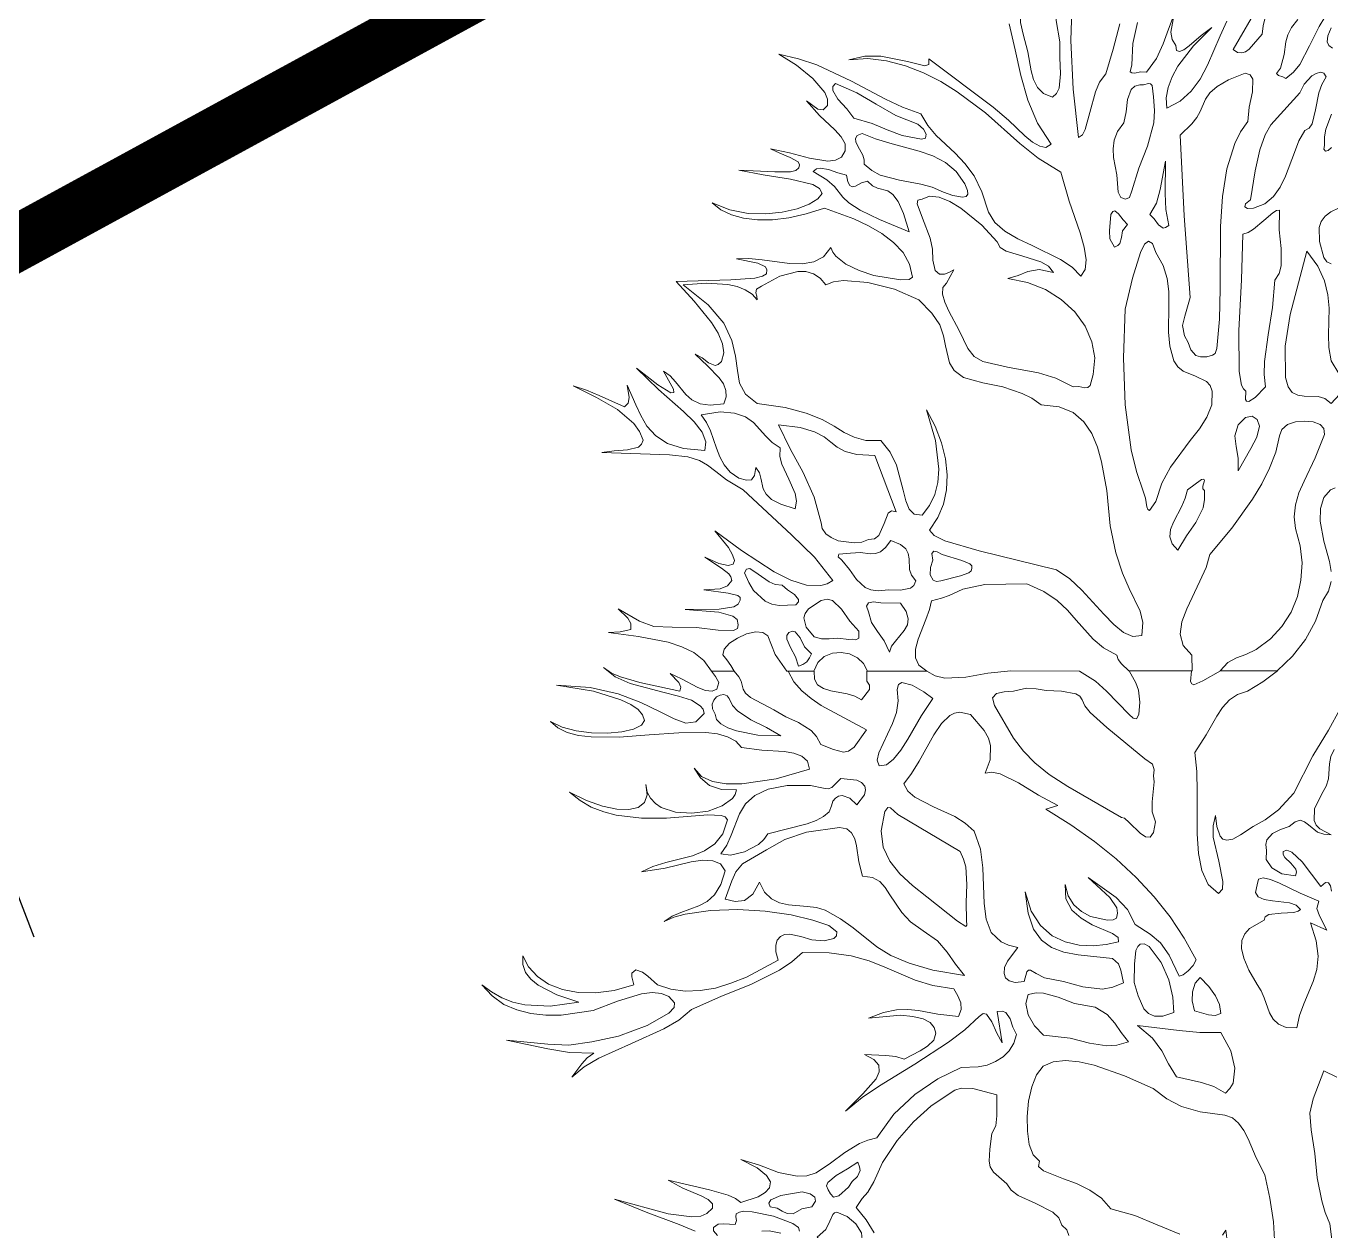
# Model space of a CAD drawing. Header units: inches. Extents: x -340059099 to 1458168, y 1119167 to 1294232938.
# Drawn here: x 471578.1 to 471813, y 2616202.7 to 2616419.5 of the extents above; entities that cross this region are included whole.
import ezdxf

# ---------------------------------------------------------------- set-up
doc = ezdxf.new("R2010")
doc.units = ezdxf.units.IN
doc.header["$MEASUREMENT"] = 0
doc.layers.add('BUILDING', color=5, linetype='Continuous', lineweight=15)
doc.layers.add('TREE', color=3, linetype='Continuous', lineweight=15)
doc.layers.add('Text', color=7, linetype='Continuous')

# ---------------------------------------------------------------- blocks, each defined once
blk = doc.blocks.new('tree2')
at = {"layer": 'TREE'}
for points in [[(5207.1934, 5948.1549), (5207.1888, 5948.1574), (5207.1854, 5948.162), (5207.1808, 5948.1796), (5207.1805, 5948.1947), (5207.1827, 5948.2014), (5207.187, 5948.2073), (5207.1931, 5948.2122), (5207.2024, 5948.2165)], [(5207.1941, 5948.2824), (5207.1904, 5948.2793), (5207.1873, 5948.2787), (5207.1857, 5948.2806), (5207.1861, 5948.2849), (5207.1861, 5948.2941), (5207.1876, 5948.3028), (5207.1941, 5948.3191)], [(5207.195, 5948.3914), (5207.191, 5948.3942), (5207.1891, 5948.3985), (5207.19, 5948.405), (5207.1937, 5948.4136)], [(5207.1867, 5948.4253), (5207.1805, 5948.4151), (5207.17, 5948.3939), (5207.1593, 5948.3736), (5207.1522, 5948.365), (5207.1439, 5948.3582), (5207.1405, 5948.36), (5207.1359, 5948.3613), (5207.1337, 5948.3637), (5207.138, 5948.3696), (5207.142, 5948.3844), (5207.1439, 5948.3982), (5207.146, 5948.4059), (5207.15, 5948.4139), (5207.1571, 5948.4229)], [(5206.8408, 5948.4182), (5206.8473, 5948.3896), (5206.8535, 5948.3616), (5206.8612, 5948.3345), (5206.8716, 5948.3092), (5206.8867, 5948.2861), (5206.8809, 5948.2827), (5206.8741, 5948.284), (5206.8661, 5948.2883), (5206.8578, 5948.2954), (5206.8399, 5948.3126), (5206.823, 5948.3268), (5206.7525, 5948.3797), (5206.7525, 5948.3736), (5206.7482, 5948.372), (5206.7291, 5948.3767), (5206.6998, 5948.3828), (5206.6826, 5948.3828), (5206.665, 5948.3788), (5206.6857, 5948.3801), (5206.7063, 5948.3776), (5206.7269, 5948.372), (5206.7466, 5948.3643), (5206.7657, 5948.3548), (5206.7836, 5948.3437), (5206.8147, 5948.3206), (5206.8523, 5948.2871), (5206.8723, 5948.2707), (5206.8972, 5948.2556), (5206.9064, 5948.2236), (5206.9185, 5948.1891), (5206.9228, 5948.1734), (5206.9249, 5948.1596), (5206.924, 5948.1488), (5206.9191, 5948.1417), (5206.9098, 5948.1513), (5206.8969, 5948.1599), (5206.8658, 5948.175), (5206.8501, 5948.1823), (5206.8359, 5948.191), (5206.8248, 5948.2005), (5206.8181, 5948.2116), (5206.8107, 5948.2341), (5206.8021, 5948.2516), (5206.7919, 5948.2652), (5206.7814, 5948.2763), (5206.7605, 5948.2957), (5206.7516, 5948.3065), (5206.7439, 5948.3194), (5206.7238, 5948.3268), (5206.7051, 5948.3357), (5206.6678, 5948.3551), (5206.6299, 5948.373), (5206.6096, 5948.3797), (5206.5883, 5948.3847), (5206.6074, 5948.3727), (5206.6256, 5948.3582), (5206.6385, 5948.3428), (5206.6416, 5948.3354), (5206.6416, 5948.3286), (5206.6367, 5948.3237), (5206.6308, 5948.3246), (5206.6185, 5948.3336), (5206.6327, 5948.3178), (5206.6496, 5948.3018), (5206.6564, 5948.2941), (5206.6607, 5948.2864), (5206.661, 5948.279), (5206.6567, 5948.272), (5206.6502, 5948.2686), (5206.6419, 5948.2677), (5206.6219, 5948.2707), (5206.6, 5948.2766), (5206.5791, 5948.2812), (5206.5893, 5948.2763), (5206.6007, 5948.2717), (5206.6093, 5948.2667), (5206.6108, 5948.2637), (5206.6102, 5948.2603), (5206.6068, 5948.2575), (5206.601, 5948.2559), (5206.5837, 5948.2559), (5206.5443, 5948.2578), (5206.5711, 5948.2526), (5206.601, 5948.2479), (5206.6253, 5948.2421), (5206.6327, 5948.2378), (5206.6358, 5948.2322), (5206.6308, 5948.2264), (5206.6213, 5948.2205), (5206.6081, 5948.2153), (5206.592, 5948.2116), (5206.5739, 5948.2098), (5206.5545, 5948.2104), (5206.5345, 5948.2141), (5206.5151, 5948.2218), (5206.5246, 5948.2144), (5206.5363, 5948.2088), (5206.5496, 5948.2051), (5206.5646, 5948.2033), (5206.5813, 5948.2033), (5206.5991, 5948.2054), (5206.6182, 5948.2098), (5206.6382, 5948.2162), (5206.6703, 5948.2042), (5206.6863, 5948.1968), (5206.701, 5948.1882), (5206.714, 5948.1783), (5206.7245, 5948.1673), (5206.7315, 5948.1546), (5206.7346, 5948.1405), (5206.7312, 5948.138), (5206.7217, 5948.1374), (5206.6924, 5948.1423), (5206.6761, 5948.1476), (5206.6616, 5948.1546), (5206.6505, 5948.1633), (5206.6472, 5948.1679), (5206.6453, 5948.1731), (5206.637, 5948.1629), (5206.6265, 5948.1574), (5206.6139, 5948.1552), (5206.5997, 5948.1556), (5206.5699, 5948.1596), (5206.5554, 5948.1608), (5206.5418, 5948.1605), (5206.5653, 5948.1559), (5206.5736, 5948.1519), (5206.5751, 5948.1485), (5206.5745, 5948.1442), (5206.5702, 5948.1414), (5206.5619, 5948.1395), (5206.5357, 5948.1377), (5206.4756, 5948.1358), (5206.4953, 5948.114), (5206.5144, 5948.0906), (5206.5215, 5948.0789), (5206.5265, 5948.0675), (5206.528, 5948.0576), (5206.5255, 5948.0481), (5206.5218, 5948.0447), (5206.5184, 5948.0438), (5206.5111, 5948.0466), (5206.504, 5948.0521), (5206.4966, 5948.0561), (5206.5101, 5948.0432), (5206.5228, 5948.0302), (5206.5274, 5948.0235), (5206.5301, 5948.0164), (5206.5305, 5948.0093), (5206.528, 5948.0016), (5206.5129, 5948.0001), (5206.5018, 5948.0016), (5206.4929, 5948.0059), (5206.4861, 5948.0118), (5206.475, 5948.0256), (5206.4692, 5948.0324), (5206.4618, 5948.0376), (5206.4726, 5948.0176), (5206.4729, 5948.0139), (5206.4698, 5948.0136), (5206.4556, 5948.0225), (5206.4322, 5948.0407), (5206.4562, 5948.0173), (5206.4836, 5947.9933), (5206.4953, 5947.9819), (5206.504, 5947.9705), (5206.5083, 5947.96), (5206.5071, 5947.9505), (5206.4836, 5947.9526), (5206.4661, 5947.9582), (5206.4532, 5947.9665), (5206.4436, 5947.977), (5206.4368, 5947.9887), (5206.4316, 5948.0004), (5206.4221, 5948.0222), (5206.4242, 5948.0084), (5206.423, 5948.0025), (5206.419, 5947.9985), (5206.3913, 5948.0108), (5206.3774, 5948.0167), (5206.3626, 5948.0213), (5206.3882, 5948.0087), (5206.4113, 5947.9954), (5206.4291, 5947.98), (5206.4353, 5947.9714), (5206.4393, 5947.9619), (5206.4378, 5947.9573), (5206.4344, 5947.9542), (5206.4224, 5947.9514), (5206.4076, 5947.9502), (5206.3943, 5947.9483), (5206.4682, 5947.9459), (5206.4883, 5947.9434), (5206.5012, 5947.9394), (5206.5101, 5947.9345), (5206.5191, 5947.9274), (5206.5308, 5947.9185), (5206.5489, 5947.9074), (5206.6019, 5947.8581), (5206.6271, 5947.8335), (5206.6475, 5947.8079), (5206.6413, 5947.8042), (5206.6342, 5947.8024), (5206.6185, 5947.803), (5206.6013, 5947.8082), (5206.5831, 5947.8175), (5206.5474, 5947.8409), (5206.5181, 5947.8624), (5206.5329, 5947.8442), (5206.5375, 5947.8362), (5206.5397, 5947.8298), (5206.5381, 5947.8258), (5206.5326, 5947.8245), (5206.5225, 5947.8267), (5206.5071, 5947.8335), (5206.5255, 5947.8215), (5206.5335, 5947.8153), (5206.5357, 5947.8119), (5206.5366, 5947.8079), (5206.532, 5947.8021), (5206.524, 5947.799), (5206.5058, 5947.7977), (5206.5326, 5947.7941), (5206.5434, 5947.7916), (5206.5459, 5947.7894), (5206.5459, 5947.7864), (5206.5437, 5947.782), (5206.5388, 5947.779), (5206.5228, 5947.7765), (5206.4855, 5947.7762), (5206.5225, 5947.7734), (5206.5378, 5947.7691), (5206.5425, 5947.7651), (5206.5437, 5947.7596), (5206.5428, 5947.7553), (5206.5385, 5947.7531), (5206.5218, 5947.7537), (5206.4981, 5947.7565), (5206.4713, 5947.7568), (5206.4513, 5947.7577), (5206.4353, 5947.7633), (5206.4119, 5947.7768), (5206.4227, 5947.7667), (5206.4258, 5947.7608), (5206.4261, 5947.7543), (5206.4144, 5947.7516), (5206.4014, 5947.7509), (5206.4344, 5947.7466), (5206.467, 5947.7405), (5206.4818, 5947.7355), (5206.495, 5947.7291), (5206.5061, 5947.7202), (5206.5144, 5947.7088), (5206.5391, 5947.7088), (5206.5357, 5947.7149), (5206.5311, 5947.7211), (5206.5268, 5947.7266), (5206.5283, 5947.7328), (5206.5341, 5947.7392), (5206.5428, 5947.7448), (5206.5529, 5947.7494), (5206.5628, 5947.7516), (5206.5708, 5947.7512), (5206.576, 5947.7472), (5206.5843, 5947.7269), (5206.597, 5947.7088), (5206.6265, 5947.7088), (5206.6308, 5947.7183), (5206.6379, 5947.7248), (5206.6469, 5947.7282), (5206.6564, 5947.7291), (5206.6656, 5947.7275), (5206.6743, 5947.7232), (5206.681, 5947.7171), (5206.6853, 5947.7088), (5206.7503, 5947.7088), (5206.7417, 5947.7152), (5206.738, 5947.7232), (5206.738, 5947.7328), (5206.7408, 5947.7436), (5206.7494, 5947.7654), (5206.7534, 5947.7762), (5206.7556, 5947.7857), (5206.7666, 5947.7885), (5206.775, 5947.7916), (5206.7897, 5947.7987), (5206.8138, 5947.8036), (5206.8599, 5947.8042), (5206.8787, 5947.7959), (5206.8932, 5947.7861), (5206.9046, 5947.7756), (5206.9141, 5947.7645), (5206.9326, 5947.7436), (5206.944, 5947.7343), (5206.9588, 5947.7263), (5206.96, 5947.7214), (5206.9637, 5947.7168), (5206.9717, 5947.7091), (5207.0413, 5947.7091), (5207.041, 5947.7263), (5207.0315, 5947.7368), (5207.0281, 5947.7491), (5207.0299, 5947.7626), (5207.0352, 5947.7771), (5207.0496, 5947.8073), (5207.0564, 5947.8224), (5207.0607, 5947.8366), (5207.0847, 5947.8655), (5207.1075, 5947.8972), (5207.1177, 5947.9138), (5207.126, 5947.9311), (5207.1328, 5947.9486), (5207.1371, 5947.9665), (5207.1396, 5947.9736), (5207.1457, 5947.9788), (5207.1543, 5947.9819), (5207.1642, 5947.9828), (5207.1737, 5947.9819), (5207.1814, 5947.9791), (5207.1857, 5947.9745), (5207.1861, 5947.968), (5207.1759, 5947.9425), (5207.1639, 5947.9169), (5207.1583, 5947.904), (5207.1546, 5947.891), (5207.1531, 5947.8778), (5207.1543, 5947.8649), (5207.1596, 5947.8461), (5207.1617, 5947.8273), (5207.1605, 5947.8085), (5207.1565, 5947.7904), (5207.1497, 5947.7734), (5207.1396, 5947.7577), (5207.1269, 5947.7442), (5207.1112, 5947.7325), (5207.1001, 5947.7269), (5207.0897, 5947.7232), (5207.0804, 5947.7183), (5207.0718, 5947.7091), (5207.1343, 5947.7091), (5207.1513, 5947.7251), (5207.1654, 5947.7433), (5207.1765, 5947.7636), (5207.1845, 5947.7861), (5207.1907, 5947.7965), (5207.1934, 5947.807)], [(5207.1934, 5947.8178), (5207.1916, 5947.8289), (5207.1854, 5947.851), (5207.1814, 5947.8732), (5207.1817, 5947.8871), (5207.1854, 5947.8991), (5207.1928, 5947.9074), (5207.1981, 5947.9095)], [(5206.9166, 5948.2935), (5206.9108, 5948.3465), (5206.9083, 5948.3998), (5206.9101, 5948.4552)], [(5206.9619, 5948.4182), (5206.9548, 5948.3902), (5206.9465, 5948.3634), (5206.9397, 5948.3542), (5206.9351, 5948.3434), (5206.9289, 5948.3209), (5206.924, 5948.3021), (5206.9209, 5948.2963), (5206.9166, 5948.2935)], [(5206.9751, 5948.3733), (5206.976, 5948.3964), (5206.9813, 5948.4195)], [(5207.0792, 5948.421), (5207.0718, 5948.405), (5207.058, 5948.3727), (5207.0499, 5948.3576), (5207.0401, 5948.3443), (5207.0281, 5948.3332), (5207.0133, 5948.3255), (5207.0127, 5948.3369), (5207.0148, 5948.3483), (5207.0192, 5948.36), (5207.0256, 5948.3717), (5207.0426, 5948.3939), (5207.0626, 5948.4142), (5207.0509, 5948.4053), (5207.0379, 5948.3939), (5207.0321, 5948.3896), (5207.0275, 5948.3877), (5207.0241, 5948.389), (5207.0232, 5948.3945), (5207.0192, 5948.401), (5207.0179, 5948.409), (5207.0216, 5948.4287), (5207.0152, 5948.4124), (5207.0093, 5948.3961), (5207.0022, 5948.3801), (5206.9911, 5948.365), (5206.985, 5948.3653), (5206.9779, 5948.364), (5206.9751, 5948.3643), (5206.9733, 5948.3656), (5206.9751, 5948.3733)], [(5206.888, 5948.3376), (5206.8781, 5948.3419), (5206.8716, 5948.3483), (5206.8673, 5948.357), (5206.8646, 5948.3665), (5206.8612, 5948.3874), (5206.8559, 5948.4068), (5206.8532, 5948.4195), (5206.8526, 5948.4309), (5206.8556, 5948.4509), (5206.8618, 5948.4697), (5206.8664, 5948.4894), (5206.8763, 5948.4795), (5206.883, 5948.4687), (5206.8873, 5948.4576), (5206.8895, 5948.4456), (5206.892, 5948.4216), (5206.8963, 5948.3982), (5206.896, 5948.3813), (5206.8969, 5948.3634), (5206.8954, 5948.3477), (5206.8926, 5948.3419), (5206.888, 5948.3376)], [(5207.086, 5948.3899), (5207.1152, 5948.4395), (5207.1192, 5948.437), (5207.1211, 5948.4336), (5207.1214, 5948.425), (5207.1189, 5948.4158), (5207.118, 5948.4068), (5207.1038, 5948.3902), (5207.0998, 5948.3874), (5207.0955, 5948.3862), (5207.0909, 5948.3868), (5207.086, 5948.3899)], [(5207.0327, 5948.0761), (5207.0308, 5948.0875), (5207.033, 5948.0977), (5207.0392, 5948.118), (5207.0324, 5948.2076), (5207.0281, 5948.296), (5207.0407, 5948.3086), (5207.0462, 5948.3154), (5207.0499, 5948.3221), (5207.0558, 5948.3354), (5207.0607, 5948.3425), (5207.0687, 5948.3493), (5207.081, 5948.3566), (5207.0992, 5948.364), (5207.1048, 5948.3622), (5207.1078, 5948.3576), (5207.1075, 5948.3437), (5207.1038, 5948.3268), (5207.1023, 5948.3111), (5207.0943, 5948.2997), (5207.0881, 5948.2871), (5207.0792, 5948.2593), (5207.0743, 5948.2288), (5207.0721, 5948.1959), (5207.0718, 5948.1278), (5207.0712, 5948.0943), (5207.0684, 5948.0623), (5207.0666, 5948.0567), (5207.0635, 5948.0549), (5207.0573, 5948.0533), (5207.0502, 5948.053), (5207.0453, 5948.0546), (5207.0398, 5948.0607), (5207.0367, 5948.0687), (5207.0327, 5948.0761)], [(5207.1085, 5948.2159), (5207.102, 5948.2156), (5207.0989, 5948.2175), (5207.0995, 5948.2208), (5207.1051, 5948.2252), (5207.1103, 5948.2569), (5207.1155, 5948.28), (5207.1214, 5948.2963), (5207.1275, 5948.3074), (5207.1417, 5948.3231), (5207.1593, 5948.3425), (5207.1639, 5948.352), (5207.1725, 5948.361), (5207.1771, 5948.3637), (5207.1817, 5948.365), (5207.1854, 5948.364), (5207.1882, 5948.36), (5207.1833, 5948.3517), (5207.1802, 5948.3425), (5207.1765, 5948.3237), (5207.1728, 5948.3086), (5207.1694, 5948.3037), (5207.1648, 5948.3012), (5207.1583, 5948.2898), (5207.1534, 5948.2769), (5207.1436, 5948.251), (5207.1377, 5948.239), (5207.1303, 5948.2288), (5207.1208, 5948.2208), (5207.1085, 5948.2159)], [(5206.7445, 5948.2917), (5206.7235, 5948.2957), (5206.7069, 5948.3018), (5206.6906, 5948.3089), (5206.6703, 5948.3148), (5206.6626, 5948.3249), (5206.653, 5948.3357), (5206.6472, 5948.3452), (5206.6472, 5948.3493), (5206.6502, 5948.3526), (5206.6736, 5948.3425), (5206.6949, 5948.3299), (5206.7165, 5948.3178), (5206.7405, 5948.3083), (5206.7469, 5948.3028), (5206.7497, 5948.2972), (5206.7491, 5948.2929), (5206.7445, 5948.2917)], [(5206.9751, 5948.235), (5206.9727, 5948.2279), (5206.968, 5948.2258), (5206.9631, 5948.2276), (5206.96, 5948.2335), (5206.9585, 5948.2526), (5206.9551, 5948.2717), (5206.9545, 5948.2812), (5206.9557, 5948.2907), (5206.9594, 5948.3), (5206.9662, 5948.3095), (5206.969, 5948.3218), (5206.9705, 5948.3351), (5206.9742, 5948.3462), (5206.9782, 5948.3499), (5206.9837, 5948.3514), (5206.988, 5948.3511), (5206.9933, 5948.3526), (5206.9954, 5948.3523), (5206.9973, 5948.3505), (5206.9988, 5948.3379), (5207.0001, 5948.3231), (5206.9991, 5948.3095), (5206.9924, 5948.284), (5206.9828, 5948.26), (5206.9751, 5948.235)], [(5206.7685, 5948.2335), (5206.7562, 5948.239), (5206.7439, 5948.2424), (5206.7204, 5948.2467), (5206.6992, 5948.2522), (5206.69, 5948.2572), (5206.6817, 5948.2643), (5206.6817, 5948.2692), (5206.6801, 5948.2741), (5206.6746, 5948.284), (5206.6724, 5948.2886), (5206.6721, 5948.2923), (5206.6739, 5948.2957), (5206.6795, 5948.2978), (5206.6943, 5948.292), (5206.71, 5948.2874), (5206.742, 5948.2787), (5206.7571, 5948.2735), (5206.7709, 5948.2661), (5206.7827, 5948.2563), (5206.7919, 5948.2427), (5206.795, 5948.2356), (5206.7953, 5948.2313), (5206.7934, 5948.2288), (5206.7894, 5948.2282), (5206.779, 5948.2301), (5206.7685, 5948.2335)], [(5206.7312, 5948.1901), (5206.6986, 5948.2036), (5206.6773, 5948.2138), (5206.665, 5948.2218), (5206.6582, 5948.2282), (5206.649, 5948.2399), (5206.6407, 5948.247), (5206.6259, 5948.2563), (5206.6293, 5948.259), (5206.6333, 5948.26), (5206.6425, 5948.2584), (5206.6527, 5948.2547), (5206.6623, 5948.2522), (5206.6638, 5948.2449), (5206.666, 5948.2409), (5206.6687, 5948.2396), (5206.6721, 5948.2402), (5206.6789, 5948.2439), (5206.6853, 5948.2455), (5206.6909, 5948.2406), (5206.6964, 5948.2381), (5206.7075, 5948.235), (5206.7131, 5948.231), (5206.7189, 5948.2233), (5206.7248, 5948.2101), (5206.7312, 5948.1901)], [(5206.9948, 5948.2091), (5207.0022, 5948.2215), (5207.0062, 5948.2365), (5207.0121, 5948.2677), (5207.0115, 5948.2322), (5207.0124, 5948.2147), (5207.0155, 5948.1971), (5207.0121, 5948.1947), (5207.0093, 5948.1941), (5207.0044, 5948.1978), (5206.9994, 5948.2042), (5206.9948, 5948.2091)], [(5206.9326, 5948.0336), (5206.9295, 5948.0216), (5206.9268, 5948.0195), (5206.9237, 5948.0192), (5206.9169, 5948.0207), (5206.9108, 5948.0204), (5206.8917, 5948.0296), (5206.8729, 5948.0355), (5206.8387, 5948.0419), (5206.8116, 5948.0481), (5206.8021, 5948.0536), (5206.7953, 5948.0623), (5206.786, 5948.082), (5206.7746, 5948.1032), (5206.77, 5948.1131), (5206.7676, 5948.1217), (5206.7679, 5948.1291), (5206.7719, 5948.134), (5206.7799, 5948.1485), (5206.7746, 5948.1457), (5206.7697, 5948.1436), (5206.7642, 5948.1436), (5206.7596, 5948.1479), (5206.7568, 5948.1589), (5206.7565, 5948.1713), (5206.754, 5948.1833), (5206.7457, 5948.2051), (5206.7399, 5948.2208), (5206.7405, 5948.2248), (5206.7451, 5948.2261), (5206.7534, 5948.2292), (5206.7639, 5948.2282), (5206.7756, 5948.2233), (5206.7876, 5948.2162), (5206.8107, 5948.1974), (5206.8273, 5948.179), (5206.8307, 5948.1731), (5206.8372, 5948.1688), (5206.8556, 5948.1633), (5206.8753, 5948.1571), (5206.8837, 5948.1525), (5206.8892, 5948.1457), (5206.8735, 5948.1488), (5206.8612, 5948.1466), (5206.8504, 5948.1423), (5206.839, 5948.1389), (5206.8606, 5948.1346), (5206.8803, 5948.1269), (5206.8978, 5948.1158), (5206.9126, 5948.1023), (5206.924, 5948.0869), (5206.9314, 5948.0696), (5206.9345, 5948.0521), (5206.9326, 5948.0336)], [(5206.956, 5948.1734), (5206.9511, 5948.1823), (5206.9505, 5948.1913), (5206.952, 5948.2091), (5206.9542, 5948.2125), (5206.9563, 5948.2131), (5206.9606, 5948.2098), (5206.9656, 5948.2033), (5206.9702, 5948.1981), (5206.965, 5948.1913), (5206.9637, 5948.1839), (5206.9619, 5948.1774), (5206.9597, 5948.175), (5206.956, 5948.1734)], [(5207.1217, 5948.0204), (5207.1103, 5948.0087), (5207.1032, 5948.0041), (5207.1008, 5948.0044), (5207.0995, 5948.0062), (5207.1001, 5948.0155), (5207.0974, 5948.0179), (5207.0952, 5948.0222), (5207.0927, 5948.037), (5207.0924, 5948.082), (5207.0952, 5948.1374), (5207.0967, 5948.1876), (5207.1026, 5948.1894), (5207.1085, 5948.1931), (5207.1198, 5948.2024), (5207.1297, 5948.211), (5207.1337, 5948.2135), (5207.1371, 5948.2138), (5207.1365, 5948.1925), (5207.1386, 5948.1719), (5207.1389, 5948.1528), (5207.1365, 5948.1445), (5207.1319, 5948.1371), (5207.1294, 5948.1072), (5207.1245, 5948.0773), (5207.1205, 5948.0481), (5207.1201, 5948.0339), (5207.1217, 5948.0204)], [(5207.0632, 5948.0155), (5207.0626, 5948.0007), (5207.0573, 5947.9871), (5207.0493, 5947.9742), (5207.0392, 5947.9613), (5207.0176, 5947.9323), (5207.0081, 5947.9148), (5207.0013, 5947.8947), (5206.9945, 5947.8849), (5206.9927, 5947.8858), (5206.9914, 5947.8889), (5206.9899, 5947.8984), (5206.9877, 5947.9049), (5206.9803, 5947.9274), (5206.9745, 5947.9511), (5206.9677, 5948.0004), (5206.9659, 5948.0521), (5206.9677, 5948.1054), (5206.9757, 5948.1395), (5206.9847, 5948.1676), (5206.989, 5948.1765), (5206.9933, 5948.1799), (5206.9976, 5948.1774), (5207.0013, 5948.1673), (5207.0096, 5948.1531), (5207.0139, 5948.1389), (5207.0155, 5948.1248), (5207.0155, 5948.1103), (5207.0152, 5948.0801), (5207.0167, 5948.0647), (5207.0213, 5948.0487), (5207.0256, 5948.0423), (5207.0315, 5948.0376), (5207.0447, 5948.0321), (5207.057, 5948.0262), (5207.061, 5948.0219), (5207.0632, 5948.0155)], [(5207.1937, 5948.0019), (5207.1867, 5948.0075), (5207.1793, 5948.0096), (5207.1639, 5948.0102), (5207.1571, 5948.0111), (5207.1509, 5948.0139), (5207.1463, 5948.0201), (5207.1436, 5948.0305), (5207.1432, 5948.065), (5207.1488, 5948.0995), (5207.167, 5948.1691), (5207.179, 5948.1525), (5207.1864, 5948.1365), (5207.19, 5948.1211), (5207.1913, 5948.1063), (5207.1907, 5948.0773), (5207.191, 5948.0632), (5207.1937, 5948.0487), (5207.2021, 5948.0349), (5207.2055, 5948.0225), (5207.2027, 5948.0118), (5207.1937, 5948.0019)], [(5206.7451, 5947.8797), (5206.7365, 5947.8806), (5206.7309, 5947.8861), (5206.7272, 5947.8954), (5206.7245, 5947.9071), (5206.7171, 5947.9345), (5206.7103, 5947.9486), (5206.6998, 5947.9613), (5206.6835, 5947.9616), (5206.6706, 5947.965), (5206.6598, 5947.9702), (5206.6487, 5947.977), (5206.6355, 5947.9844), (5206.6182, 5947.9914), (5206.5951, 5947.9976), (5206.5643, 5948.0019), (5206.5517, 5948.0124), (5206.5452, 5948.0244), (5206.5428, 5948.0382), (5206.5406, 5948.0539), (5206.5366, 5948.0709), (5206.5277, 5948.09), (5206.5107, 5948.1103), (5206.4833, 5948.1322), (5206.5089, 5948.134), (5206.5323, 5948.1325), (5206.5425, 5948.1303), (5206.5514, 5948.1266), (5206.5588, 5948.1217), (5206.5643, 5948.1155), (5206.564, 5948.1195), (5206.5631, 5948.1232), (5206.5637, 5948.1272), (5206.5693, 5948.1306), (5206.5893, 5948.1414), (5206.609, 5948.1466), (5206.6179, 5948.1466), (5206.6262, 5948.1442), (5206.6336, 5948.1395), (5206.6398, 5948.1322), (5206.6481, 5948.1355), (5206.6589, 5948.1368), (5206.6857, 5948.1346), (5206.7149, 5948.1272), (5206.7417, 5948.1155), (5206.7559, 5948.1011), (5206.7645, 5948.0881), (5206.7688, 5948.0761), (5206.7709, 5948.0653), (5206.7753, 5948.0466), (5206.7805, 5948.0382), (5206.7904, 5948.0305), (5206.8119, 5948.0247), (5206.8338, 5948.0201), (5206.855, 5948.013), (5206.8655, 5948.0078), (5206.8757, 5948.0004), (5206.8954, 5947.9985), (5206.9108, 5947.9921), (5206.9225, 5947.9819), (5206.9311, 5947.969), (5206.9375, 5947.9542), (5206.9419, 5947.9382), (5206.9477, 5947.9065), (5206.9514, 5947.868), (5206.9576, 5947.8384), (5206.965, 5947.8162), (5206.9723, 5947.7993), (5206.9844, 5947.7743), (5206.9871, 5947.762), (5206.9862, 5947.7476), (5206.976, 5947.7466), (5206.9659, 5947.7512), (5206.9554, 5947.7599), (5206.9443, 5947.7713), (5206.9203, 5947.7974), (5206.9071, 5947.8098), (5206.8926, 5947.8196), (5206.8079, 5947.8406), (5206.77, 5947.8516), (5206.7583, 5947.8575), (5206.7534, 5947.8633), (5206.7623, 5947.8769), (5206.7685, 5947.8917), (5206.7719, 5947.9074), (5206.7728, 5947.924), (5206.7709, 5947.9412), (5206.7663, 5947.9588), (5206.7596, 5947.977), (5206.75, 5947.9951), (5206.7599, 5947.9616), (5206.7636, 5947.9299), (5206.7626, 5947.9154), (5206.7593, 5947.9021), (5206.7534, 5947.8901), (5206.7451, 5947.8797)], [(5206.6062, 5947.8864), (5206.5905, 5947.8917), (5206.58, 5947.8969), (5206.5742, 5947.9028), (5206.5711, 5947.9083), (5206.5686, 5947.9203), (5206.5668, 5947.9259), (5206.5628, 5947.9317), (5206.5616, 5947.9231), (5206.5582, 5947.9185), (5206.5526, 5947.9178), (5206.5443, 5947.92), (5206.5348, 5947.9268), (5206.5283, 5947.9348), (5206.5234, 5947.9434), (5206.5197, 5947.953), (5206.5132, 5947.972), (5206.5089, 5947.9813), (5206.5031, 5947.9896), (5206.524, 5947.9927), (5206.5397, 5947.9914), (5206.5517, 5947.9874), (5206.5603, 5947.9813), (5206.5739, 5947.9662), (5206.581, 5947.9591), (5206.5896, 5947.9533), (5206.5893, 5947.944), (5206.5914, 5947.9354), (5206.5991, 5947.9191), (5206.6062, 5947.9034), (5206.6074, 5947.8951), (5206.6062, 5947.8864)], [(5207.0915, 5947.9283), (5207.0918, 5947.9422), (5207.0894, 5947.9548), (5207.0881, 5947.9665), (5207.0915, 5947.9785), (5207.0995, 5947.9865), (5207.1069, 5947.9881), (5207.1125, 5947.9844), (5207.1152, 5947.977), (5207.1122, 5947.965), (5207.1057, 5947.9526), (5207.0915, 5947.9283)], [(5206.5877, 5947.9785), (5206.6114, 5947.9757), (5206.6271, 5947.9711), (5206.6379, 5947.9656), (5206.6453, 5947.9597), (5206.6521, 5947.9542), (5206.661, 5947.9493), (5206.6736, 5947.9462), (5206.6934, 5947.9449), (5206.7168, 5947.8831), (5206.7115, 5947.8843), (5206.7081, 5947.8818), (5206.7035, 5947.8704), (5206.6977, 5947.8575), (5206.693, 5947.8535), (5206.6866, 5947.8529), (5206.6792, 5947.8501), (5206.6709, 5947.8492), (5206.6533, 5947.8516), (5206.6456, 5947.855), (5206.6395, 5947.8593), (5206.6355, 5947.8649), (5206.6345, 5947.8713), (5206.6268, 5947.8994), (5206.6148, 5947.9262), (5206.6007, 5947.9523), (5206.5877, 5947.9785)], [(5207.0256, 5947.8412), (5207.0192, 5947.8482), (5207.0167, 5947.856), (5207.0176, 5947.864), (5207.0207, 5947.872), (5207.0299, 5947.8895), (5207.0336, 5947.8984), (5207.0361, 5947.9074), (5207.0515, 5947.9188), (5207.0539, 5947.9191), (5207.0546, 5947.9175), (5207.053, 5947.9114), (5207.053, 5947.9083), (5207.0546, 5947.9068), (5207.0549, 5947.8969), (5207.0533, 5947.8877), (5207.0453, 5947.8717), (5207.0349, 5947.8569), (5207.0256, 5947.8412)], [(5206.6666, 5947.8381), (5206.6776, 5947.8387), (5206.6884, 5947.8372), (5206.694, 5947.8375), (5206.6995, 5947.8396), (5206.7051, 5947.8442), (5206.7109, 5947.8519), (5206.7214, 5947.8476), (5206.7272, 5947.8427), (5206.73, 5947.8375), (5206.7309, 5947.8316), (5206.7315, 5947.8199), (5206.7334, 5947.8138), (5206.7383, 5947.8076), (5206.7362, 5947.8027), (5206.7325, 5947.7996), (5206.7214, 5947.7974), (5206.7088, 5947.7977), (5206.697, 5947.7968), (5206.689, 5947.7977), (5206.6829, 5947.8002), (5206.6733, 5947.8091), (5206.6656, 5947.8202), (5206.6573, 5947.8304), (5206.6533, 5947.8341), (5206.6539, 5947.8369), (5206.6666, 5947.8381)], [(5206.7673, 5947.8366), (5206.7888, 5947.8301), (5206.7977, 5947.8264), (5206.7996, 5947.8242), (5206.7996, 5947.8211), (5206.799, 5947.8187), (5206.7965, 5947.8165), (5206.7873, 5947.8132), (5206.7657, 5947.8076), (5206.7608, 5947.807), (5206.7574, 5947.8082), (5206.754, 5947.8141), (5206.7543, 5947.8224), (5206.7568, 5947.8304), (5206.7559, 5947.8375), (5206.758, 5947.8402), (5206.7617, 5947.8396), (5206.7673, 5947.8366)], [(5206.6068, 5947.7814), (5206.5887, 5947.7805), (5206.5806, 5947.782), (5206.5733, 5947.7854), (5206.5603, 5947.7971), (5206.5551, 5947.8058), (5206.5505, 5947.8165), (5206.5529, 5947.8205), (5206.5563, 5947.8211), (5206.5656, 5947.815), (5206.5776, 5947.8064), (5206.5843, 5947.8036), (5206.5917, 5947.803), (5206.5976, 5947.7977), (5206.6053, 5947.7925), (5206.6099, 5947.7873), (5206.6096, 5947.7845), (5206.6068, 5947.7814)], [(5206.665, 5947.7433), (5206.653, 5947.7448), (5206.6432, 5947.7442), (5206.6348, 5947.7442), (5206.6268, 5947.7463), (5206.6182, 5947.7568), (5206.6154, 5947.767), (5206.617, 5947.7719), (5206.6207, 5947.7768), (5206.6345, 5947.7861), (5206.641, 5947.7876), (5206.6469, 5947.7861), (5206.657, 5947.7765), (5206.666, 5947.7636), (5206.6758, 5947.7525), (5206.6758, 5947.7448), (5206.6727, 5947.7429), (5206.6684, 5947.7439), (5206.665, 5947.7433)], [(5206.6863, 5947.7737), (5206.6841, 5947.7799), (5206.6866, 5947.7836), (5206.6921, 5947.7848), (5206.6998, 5947.7836), (5206.7214, 5947.783), (5206.7278, 5947.774), (5206.73, 5947.766), (5206.7291, 5947.7593), (5206.7257, 5947.7531), (5206.7161, 5947.7417), (5206.7118, 5947.7359), (5206.7094, 5947.7294), (5206.7035, 5947.742), (5206.6964, 5947.7522), (5206.6897, 5947.762), (5206.6863, 5947.7737)], [(5206.5991, 5947.7509), (5206.6031, 5947.7525), (5206.6062, 5947.7516), (5206.6114, 5947.7451), (5206.6164, 5947.7355), (5206.6238, 5947.7278), (5206.6219, 5947.7232), (5206.6188, 5947.7189), (5206.6145, 5947.7158), (5206.6099, 5947.7143), (5206.6065, 5947.7245), (5206.601, 5947.7346), (5206.597, 5947.7436), (5206.597, 5947.7476), (5206.5991, 5947.7509)], [(5206.4963, 5947.095), (5206.479, 5947.1024), (5206.4427, 5947.1157), (5206.4082, 5947.1301), (5206.467, 5947.1141), (5206.4929, 5947.1108), (5206.5027, 5947.1114), (5206.5092, 5947.1144), (5206.5154, 5947.12), (5206.5154, 5947.1249), (5206.5107, 5947.1295), (5206.5031, 5947.1338), (5206.483, 5947.1421), (5206.467, 5947.1508), (5206.5123, 5947.1403), (5206.5326, 5947.1345), (5206.5406, 5947.1308), (5206.5465, 5947.1264), (5206.5656, 5947.1326), (5206.5733, 5947.1372), (5206.5779, 5947.1425), (5206.5791, 5947.1489), (5206.5748, 5947.156), (5206.5643, 5947.1643), (5206.5465, 5947.1733), (5206.5671, 5947.1671), (5206.5877, 5947.1594), (5206.6084, 5947.1551), (5206.6188, 5947.1557), (5206.629, 5947.1588), (5206.6447, 5947.1696), (5206.6604, 5947.1813), (5206.6767, 5947.1911), (5206.6857, 5947.1948), (5206.6955, 5947.1973), (5206.7143, 5947.2231), (5206.7374, 5947.2447), (5206.7626, 5947.2619), (5206.7882, 5947.2743), (5206.8067, 5947.2749), (5206.8165, 5947.277), (5206.8258, 5947.2807), (5206.8341, 5947.286), (5206.8408, 5947.2927), (5206.8458, 5947.3011), (5206.8486, 5947.3106), (5206.8445, 5947.3186), (5206.8418, 5947.3278), (5206.8368, 5947.3346), (5206.8329, 5947.3362), (5206.8276, 5947.3355), (5206.8329, 5947.3014), (5206.827, 5947.3118), (5206.8218, 5947.3245), (5206.8159, 5947.3328), (5206.8122, 5947.3334), (5206.8079, 5947.3303), (5206.7919, 5947.3155), (5206.7743, 5947.302), (5206.7371, 5947.278), (5206.6986, 5947.2542), (5206.6795, 5947.2413), (5206.6613, 5947.2265), (5206.6804, 5947.2453), (5206.6949, 5947.2619), (5206.698, 5947.2696), (5206.6977, 5947.2767), (5206.6924, 5947.2829), (5206.682, 5947.2887), (5206.7054, 5947.2875), (5206.7165, 5947.2863), (5206.7257, 5947.2835), (5206.7429, 5947.2927), (5206.7512, 5947.2977), (5206.758, 5947.3044), (5206.7602, 5947.3118), (5206.7586, 5947.3183), (5206.754, 5947.3235), (5206.7463, 5947.3275), (5206.7352, 5947.3303), (5206.7217, 5947.3315), (5206.6863, 5947.3285), (5206.7029, 5947.3346), (5206.7171, 5947.3374), (5206.7297, 5947.338), (5206.7411, 5947.3368), (5206.7623, 5947.3328), (5206.7851, 5947.3303), (5206.7882, 5947.3377), (5206.7876, 5947.3451), (5206.7845, 5947.3528), (5206.7799, 5947.3605), (5206.7568, 5947.3642), (5206.7377, 5947.37), (5206.7044, 5947.3842), (5206.6872, 5947.3913), (5206.6675, 5947.3965), (5206.6435, 5947.3999), (5206.6142, 5947.4002), (5206.6025, 5947.39), (5206.589, 5947.3811), (5206.5582, 5947.3657), (5206.5246, 5947.3522), (5206.4926, 5947.3377), (5206.4784, 5947.3263), (5206.4621, 5947.3168), (5206.4267, 5947.3007), (5206.391, 5947.2847), (5206.3749, 5947.2752), (5206.3614, 5947.2638), (5206.3722, 5947.2783), (5206.378, 5947.285), (5206.3854, 5947.29), (5206.3586, 5947.2906), (5206.3349, 5947.2946), (5206.2897, 5947.3044), (5206.3349, 5947.2998), (5206.358, 5947.2989), (5206.3833, 5947.3023), (5206.4125, 5947.3087), (5206.4439, 5947.3205), (5206.4676, 5947.334), (5206.4735, 5947.3402), (5206.4738, 5947.3451), (5206.4676, 5947.3522), (5206.4596, 5947.3555), (5206.4492, 5947.3565), (5206.4375, 5947.3549), (5206.4113, 5947.3469), (5206.3845, 5947.3368), (5206.3494, 5947.3315), (5206.3328, 5947.3315), (5206.3164, 5947.3334), (5206.301, 5947.3374), (5206.2869, 5947.3435), (5206.2739, 5947.3528), (5206.2626, 5947.3648), (5206.2733, 5947.3571), (5206.2847, 5947.3506), (5206.2967, 5947.346), (5206.3097, 5947.3429), (5206.3377, 5947.3414), (5206.3688, 5947.346), (5206.3448, 5947.354), (5206.3244, 5947.3645), (5206.3164, 5947.371), (5206.3106, 5947.3783), (5206.3075, 5947.387), (5206.3075, 5947.3968), (5206.3137, 5947.3845), (5206.3235, 5947.374), (5206.3358, 5947.3657), (5206.3509, 5947.3599), (5206.3682, 5947.3565), (5206.3873, 5947.3562), (5206.4076, 5947.3586), (5206.4291, 5947.3648), (5206.427, 5947.3737), (5206.427, 5947.3777), (5206.4313, 5947.3814), (5206.4387, 5947.3786), (5206.4445, 5947.3743), (5206.455, 5947.3648), (5206.4698, 5947.3602), (5206.4855, 5947.358), (5206.5018, 5947.3586), (5206.5188, 5947.3614), (5206.5357, 5947.3666), (5206.5529, 5947.3734), (5206.5874, 5947.3919), (5206.585, 5947.4011), (5206.585, 5947.4082), (5206.5865, 5947.4138), (5206.5899, 5947.4178), (5206.5945, 5947.4199), (5206.6, 5947.4205), (5206.6124, 5947.4178), (5206.6244, 5947.4141), (5206.6379, 5947.4131), (5206.6484, 5947.4156), (5206.6512, 5947.4187), (5206.6518, 5947.423), (5206.6429, 5947.4298), (5206.6253, 5947.4359), (5206.6016, 5947.4415), (5206.5733, 5947.4455), (5206.5434, 5947.4473), (5206.5132, 5947.4464), (5206.4855, 5947.4424), (5206.4732, 5947.439), (5206.4624, 5947.4344), (5206.4713, 5947.4402), (5206.4809, 5947.4442), (5206.5003, 5947.4513), (5206.5095, 5947.4563), (5206.5178, 5947.4636), (5206.5246, 5947.4747), (5206.5295, 5947.4898), (5206.5243, 5947.4975), (5206.516, 5947.5009), (5206.5049, 5947.5015), (5206.492, 5947.4997), (5206.4636, 5947.4929), (5206.4375, 5947.4889), (5206.4501, 5947.4947), (5206.4642, 5947.4991), (5206.4935, 5947.5064), (5206.5067, 5947.5117), (5206.5181, 5947.5194), (5206.5268, 5947.5305), (5206.532, 5947.5459), (5206.5295, 5947.5489), (5206.5249, 5947.5505), (5206.5104, 5947.5511), (5206.4652, 5947.5477), (5206.4378, 5947.5474), (5206.4097, 5947.5508), (5206.3962, 5947.5545), (5206.3826, 5947.5597), (5206.3703, 5947.5668), (5206.3586, 5947.576), (5206.3774, 5947.5668), (5206.395, 5947.5606), (5206.4107, 5947.5573), (5206.4239, 5947.5569), (5206.4341, 5947.5594), (5206.4408, 5947.5649), (5206.4439, 5947.5733), (5206.4424, 5947.5843), (5206.4439, 5947.576), (5206.4476, 5947.5693), (5206.4529, 5947.5637), (5206.4593, 5947.5594), (5206.475, 5947.5542), (5206.4929, 5947.5529), (5206.5107, 5947.5554), (5206.5261, 5947.5609), (5206.5372, 5947.569), (5206.5403, 5947.5736), (5206.5418, 5947.5785), (5206.5255, 5947.5788), (5206.5123, 5947.5834), (5206.5024, 5947.5917), (5206.4953, 5947.6022), (5206.5034, 5947.5933), (5206.5154, 5947.5877), (5206.5305, 5947.585), (5206.5477, 5947.585), (5206.5853, 5947.5905), (5206.6216, 5947.6013), (5206.6195, 5947.6099), (5206.6133, 5947.6154), (5206.6047, 5947.6188), (5206.5939, 5947.6207), (5206.5696, 5947.6219), (5206.5474, 5947.625), (5206.5409, 5947.6318), (5206.532, 5947.6367), (5206.5209, 5947.6398), (5206.5083, 5947.6413), (5206.4787, 5947.641), (5206.4461, 5947.6389), (5206.4131, 5947.6364), (5206.3823, 5947.6367), (5206.3685, 5947.6382), (5206.3562, 5947.6416), (5206.346, 5947.6466), (5206.338, 5947.6536), (5206.3506, 5947.6472), (5206.366, 5947.6432), (5206.383, 5947.641), (5206.4002, 5947.6407), (5206.4159, 5947.6422), (5206.4288, 5947.645), (5206.4375, 5947.6493), (5206.4408, 5947.6546), (5206.4387, 5947.6607), (5206.4338, 5947.6666), (5206.4258, 5947.6721), (5206.415, 5947.6773), (5206.3851, 5947.6866), (5206.3445, 5947.6934), (5206.3814, 5947.6909), (5206.4119, 5947.6838), (5206.4368, 5947.6743), (5206.4572, 5947.6644), (5206.4735, 5947.6564), (5206.4864, 5947.6518), (5206.4972, 5947.6533), (5206.5064, 5947.6623), (5206.5052, 5947.6669), (5206.5021, 5947.6706), (5206.4923, 5947.6767), (5206.4781, 5947.6813), (5206.4612, 5947.6857), (5206.4251, 5947.6952), (5206.4088, 5947.7026), (5206.3959, 5947.7125), (5206.4048, 5947.7066), (5206.4147, 5947.7023), (5206.4359, 5947.6961), (5206.4797, 5947.6869), (5206.4806, 5947.6912), (5206.4784, 5947.6964), (5206.4689, 5947.706), (5206.4815, 5947.7001), (5206.4994, 5947.6906), (5206.5077, 5947.6875), (5206.5151, 5947.6866), (5206.5203, 5947.689), (5206.5225, 5947.6964), (5206.5188, 5947.7029), (5206.5144, 5947.7088), (5206.5391, 5947.7088), (5206.5443, 5947.7026), (5206.5468, 5947.6977), (5206.5492, 5947.689), (5206.5517, 5947.6847), (5206.5572, 5947.6798), (5206.5828, 5947.6663), (5206.5957, 5947.6586), (5206.6099, 5947.6524), (5206.6235, 5947.6435), (5206.6293, 5947.637), (5206.6342, 5947.6284), (5206.6481, 5947.6228), (5206.6592, 5947.6198), (5206.6647, 5947.621), (5206.6706, 5947.6253), (5206.6844, 5947.6444), (5206.6345, 5947.6712), (5206.6235, 5947.6786), (5206.6133, 5947.6872), (5206.6047, 5947.6971), (5206.5985, 5947.7088), (5206.6268, 5947.7088), (5206.6271, 5947.6998), (5206.6305, 5947.6937), (5206.637, 5947.6897), (5206.645, 5947.6872), (5206.6632, 5947.6838), (5206.6715, 5947.6813), (5206.6786, 5947.6773), (5206.6875, 5947.6887), (5206.6875, 5947.6934), (5206.6847, 5947.6977), (5206.6847, 5947.7088), (5206.7503, 5947.7088), (5206.7596, 5947.7035), (5206.77, 5947.7011), (5206.7931, 5947.702), (5206.8174, 5947.7063), (5206.8424, 5947.7091), (5206.9178, 5947.7088), (5206.9351, 5947.6977), (5206.9474, 5947.6866), (5206.972, 5947.6613), (5206.9767, 5947.6573), (5206.9803, 5947.6564), (5206.9828, 5947.6613), (5206.984, 5947.6746), (5206.9825, 5947.6878), (5206.9794, 5947.6958), (5206.9723, 5947.7091), (5207.0404, 5947.7091), (5207.0395, 5947.6974), (5207.0407, 5947.6946), (5207.0429, 5947.6937), (5207.053, 5947.698), (5207.0724, 5947.7091), (5207.1346, 5947.7091), (5207.1186, 5947.6971), (5207.102, 5947.6866), (5207.0909, 5947.6832), (5207.082, 5947.6773), (5207.0746, 5947.669), (5207.0681, 5947.6595), (5207.0567, 5947.6389), (5207.0441, 5947.6195), (5207.0462, 5947.5988), (5207.0466, 5947.5763), (5207.0466, 5947.5302), (5207.0481, 5947.5089), (5207.0518, 5947.4901), (5207.0589, 5947.475), (5207.07, 5947.4649), (5207.0743, 5947.4698), (5207.0749, 5947.4781), (5207.0703, 5947.5006), (5207.0644, 5947.5268), (5207.0641, 5947.5391), (5207.0669, 5947.5505), (5207.0684, 5947.5385), (5207.0718, 5947.528), (5207.0749, 5947.5246), (5207.0792, 5947.5234), (5207.0857, 5947.5246), (5207.0943, 5947.5292), (5207.1081, 5947.5385), (5207.1214, 5947.5459), (5207.1359, 5947.5566), (5207.1525, 5947.5751), (5207.1734, 5947.6158), (5207.1907, 5947.6441), (5207.2036, 5947.6672)], [(5207.1968, 5947.6228), (5207.1931, 5947.6151), (5207.1916, 5947.6071), (5207.1907, 5947.5908), (5207.1882, 5947.5825), (5207.1833, 5947.5742), (5207.1753, 5947.5576), (5207.175, 5947.5449), (5207.1771, 5947.54), (5207.1811, 5947.5357), (5207.1937, 5947.5292), (5207.1854, 5947.5299), (5207.1787, 5947.5323), (5207.1688, 5947.5403), (5207.1642, 5947.5437), (5207.1596, 5947.5452), (5207.154, 5947.5437), (5207.1476, 5947.5385), (5207.138, 5947.5351), (5207.1291, 5947.5308), (5207.1229, 5947.5237), (5207.122, 5947.5188), (5207.1226, 5947.512), (5207.1223, 5947.5024), (5207.1285, 5947.4932), (5207.1396, 5947.4867), (5207.1543, 5947.4843), (5207.1556, 5947.4883), (5207.155, 5947.4917), (5207.1494, 5947.4981), (5207.1429, 5947.5046), (5207.1411, 5947.5077), (5207.1411, 5947.5111), (5207.1451, 5947.5123), (5207.1503, 5947.5104), (5207.1617, 5947.4997), (5207.1821, 5947.4726), (5207.1873, 5947.4769), (5207.1907, 5947.4766), (5207.1928, 5947.4735), (5207.1941, 5947.4676)], [(5207.1999, 5947.2638), (5207.1854, 5947.2706), (5207.174, 5947.2401), (5207.1703, 5947.2244), (5207.1716, 5947.2059), (5207.1756, 5947.18), (5207.1784, 5947.1535), (5207.1833, 5947.128), (5207.187, 5947.1154), (5207.1922, 5947.103), (5207.1968, 5947.0652)], [(5206.6983, 5947.605), (5206.706, 5947.6059), (5206.714, 5947.6121), (5206.722, 5947.6219), (5206.7297, 5947.6342), (5206.7445, 5947.6601), (5206.7568, 5947.6786), (5206.7472, 5947.686), (5206.7343, 5947.6934), (5206.7229, 5947.6961), (5206.7192, 5947.694), (5206.7177, 5947.6887), (5206.7189, 5947.6761), (5206.7171, 5947.6635), (5206.7128, 5947.6512), (5206.7072, 5947.6395), (5206.6977, 5947.6191), (5206.6961, 5947.6111), (5206.6983, 5947.605)], [(5206.8455, 5947.6866), (5206.8353, 5947.686), (5206.8267, 5947.6841), (5206.8224, 5947.6795), (5206.8245, 5947.6712), (5206.8455, 5947.6352), (5206.8563, 5947.621), (5206.8689, 5947.6081), (5206.8846, 5947.5954), (5206.9049, 5947.5822), (5206.9637, 5947.5483), (5206.9671, 5947.5474), (5206.9723, 5947.5428), (5206.9844, 5947.5311), (5206.9902, 5947.5271), (5206.9951, 5947.5268), (5206.9988, 5947.5317), (5207.001, 5947.5437), (5206.9973, 5947.5545), (5206.9973, 5947.5656), (5206.9997, 5947.5874), (5206.9988, 5947.5939), (5206.9997, 5947.6007), (5206.9976, 5947.6068), (5206.9893, 5947.6127), (5206.9477, 5947.6469), (5206.9295, 5947.6632), (5206.9237, 5947.6706), (5206.9206, 5947.6773), (5206.9181, 5947.6813), (5206.9138, 5947.6838), (5206.8981, 5947.6866), (5206.8812, 5947.6875), (5206.8701, 5947.6894), (5206.8596, 5947.69), (5206.8455, 5947.6866)], [(5206.5905, 5947.6376), (5206.5745, 5947.6469), (5206.5575, 5947.6552), (5206.5428, 5947.665), (5206.5372, 5947.6712), (5206.5338, 5947.6786), (5206.5314, 5947.6817), (5206.5277, 5947.6829), (5206.5237, 5947.6823), (5206.52, 5947.6804), (5206.5169, 5947.677), (5206.5151, 5947.6724), (5206.5154, 5947.6675), (5206.5184, 5947.6616), (5206.52, 5947.6558), (5206.5246, 5947.6509), (5206.5323, 5947.6466), (5206.5418, 5947.6432), (5206.5653, 5947.6385), (5206.5905, 5947.6376)], [(5206.8569, 5947.3685), (5206.8599, 5947.3793), (5206.8618, 5947.3811), (5206.8639, 5947.3808), (5206.8701, 5947.3774), (5206.8793, 5947.3725), (5206.9003, 5947.3685), (5206.9212, 5947.3626), (5206.9428, 5947.3602), (5206.9542, 5947.3623), (5206.9659, 5947.367), (5206.9631, 5947.3811), (5206.9606, 5947.3879), (5206.9539, 5947.3937), (5206.9163, 5947.3977), (5206.9006, 5947.4008), (5206.887, 5947.4057), (5206.876, 5947.4138), (5206.8673, 5947.4258), (5206.8615, 5947.4433), (5206.8581, 5947.4667), (5206.8649, 5947.4455), (5206.875, 5947.4298), (5206.8877, 5947.4187), (5206.9021, 5947.4119), (5206.9172, 5947.4082), (5206.9326, 5947.4076), (5206.9471, 5947.4091), (5206.9603, 5947.4122), (5206.96, 5947.4168), (5206.9539, 5947.4211), (5206.9317, 5947.4307), (5206.9194, 5947.4378), (5206.9092, 5947.4467), (5206.9028, 5947.459), (5206.9021, 5947.4747), (5206.9052, 5947.4624), (5206.9114, 5947.4526), (5206.92, 5947.4452), (5206.9298, 5947.4399), (5206.9483, 5947.4356), (5206.9548, 5947.4362), (5206.9582, 5947.4381), (5206.9594, 5947.4436), (5206.9585, 5947.4492), (5206.9511, 5947.4606), (5206.9274, 5947.4827), (5206.9579, 5947.4606), (5206.9702, 5947.4473), (5206.9788, 5947.431), (5206.9951, 5947.4205), (5207.0065, 5947.411), (5207.0161, 5947.3974), (5207.0268, 5947.3743), (5207.0312, 5947.3759), (5207.037, 5947.3802), (5207.0422, 5947.386), (5207.0456, 5947.3922), (5207.0324, 5947.4162), (5207.017, 5947.4393), (5206.9994, 5947.4615), (5206.9797, 5947.4827), (5206.9579, 5947.5031), (5206.9342, 5947.5221), (5206.9083, 5947.5403), (5206.8809, 5947.5573), (5206.8941, 5947.5613), (5206.8729, 5947.5727), (5206.851, 5947.5862), (5206.8307, 5947.5961), (5206.8218, 5947.5979), (5206.8144, 5947.597), (5206.8199, 5947.6114), (5206.8202, 5947.6272), (5206.8178, 5947.6352), (5206.8134, 5947.6435), (5206.7984, 5947.661), (5206.7864, 5947.6638), (5206.7808, 5947.6626), (5206.7756, 5947.6601), (5206.7663, 5947.6512), (5206.758, 5947.6389), (5206.742, 5947.6099), (5206.7337, 5947.5964), (5206.7251, 5947.585), (5206.7297, 5947.577), (5206.7371, 5947.5705), (5206.7577, 5947.56), (5206.7811, 5947.5492), (5206.7925, 5947.5422), (5206.8024, 5947.5332), (5206.8091, 5947.5135), (5206.8119, 5947.4932), (5206.8131, 5947.4541), (5206.8153, 5947.4369), (5206.8208, 5947.4224), (5206.8319, 5947.4119), (5206.8399, 5947.4082), (5206.8501, 5947.4057), (5206.8387, 5947.3907), (5206.8356, 5947.3839), (5206.835, 5947.3774), (5206.8365, 5947.3725), (5206.8405, 5947.3691), (5206.8473, 5947.3676), (5206.8569, 5947.3685)], [(5206.5246, 5947.5083), (5206.5351, 5947.5071), (5206.5505, 5947.5108), (5206.5659, 5947.5188), (5206.5717, 5947.5243), (5206.576, 5947.5305), (5206.6191, 5947.5412), (5206.629, 5947.5449), (5206.6373, 5947.5492), (5206.6432, 5947.5545), (5206.6459, 5947.5609), (5206.6475, 5947.5662), (5206.6502, 5947.5696), (5206.6536, 5947.5717), (5206.6576, 5947.5723), (5206.666, 5947.5696), (5206.6736, 5947.5622), (5206.682, 5947.5733), (5206.6832, 5947.5785), (5206.6823, 5947.5828), (5206.6789, 5947.5865), (5206.6736, 5947.5893), (5206.6561, 5947.5911), (5206.6462, 5947.581), (5206.6422, 5947.5797), (5206.6373, 5947.5804), (5206.6228, 5947.5834), (5206.5973, 5947.5834), (5206.5766, 5947.5794), (5206.5619, 5947.5723), (5206.5517, 5947.5631), (5206.5449, 5947.5523), (5206.536, 5947.5289), (5206.5311, 5947.5178), (5206.5246, 5947.5083)], [(5206.7937, 5947.4356), (5206.7934, 5947.455), (5206.7944, 5947.4747), (5206.7931, 5947.4941), (5206.7907, 5947.5027), (5206.787, 5947.5111), (5206.7186, 5947.5517), (5206.7106, 5947.5588), (5206.7078, 5947.5591), (5206.7044, 5947.5548), (5206.7004, 5947.5335), (5206.7026, 5947.5157), (5206.7097, 5947.5003), (5206.7208, 5947.4864), (5206.7346, 5947.4738), (5206.7503, 5947.4615), (5206.7839, 5947.4347), (5206.7931, 5947.4288), (5206.7944, 5947.4304), (5206.7937, 5947.4356)], [(5206.7916, 5947.375), (5206.7817, 5947.3876), (5206.7728, 5947.4008), (5206.762, 5947.4131), (5206.7463, 5947.4242), (5206.7325, 5947.4341), (5206.7229, 5947.4442), (5206.71, 5947.4636), (5206.7047, 5947.4716), (5206.6989, 5947.4781), (5206.6909, 5947.4824), (5206.6798, 5947.484), (5206.6758, 5947.4997), (5206.6733, 5947.5172), (5206.6715, 5947.5249), (5206.6678, 5947.5314), (5206.6626, 5947.5357), (5206.6545, 5947.5372), (5206.6185, 5947.5323), (5206.5948, 5947.5243), (5206.5745, 5947.5129), (5206.5483, 5947.4975), (5206.5412, 5947.4889), (5206.5366, 5947.479), (5206.5295, 5947.4587), (5206.5403, 5947.4563), (5206.5505, 5947.4575), (5206.5597, 5947.4643), (5206.5668, 5947.4775), (5206.5726, 5947.4664), (5206.5803, 5947.459), (5206.589, 5947.4547), (5206.5988, 5947.4526), (5206.6191, 5947.4507), (5206.6293, 5947.4495), (5206.6389, 5947.4467), (5206.6558, 5947.4372), (5206.6696, 5947.4273), (5206.6955, 5947.4067), (5206.7109, 5947.3971), (5206.7309, 5947.3885), (5206.7571, 5947.3808), (5206.7916, 5947.375)], [(5207.1559, 5947.3177), (5207.159, 5947.3312), (5207.1636, 5947.3439), (5207.174, 5947.3685), (5207.1777, 5947.3817), (5207.1793, 5947.3962), (5207.1771, 5947.4131), (5207.171, 5947.4328), (5207.1888, 5947.4248), (5207.1808, 5947.4405), (5207.178, 5947.4485), (5207.1799, 5947.4566), (5207.1596, 5947.4652), (5207.1371, 5947.4763), (5207.1272, 5947.4803), (5207.1192, 5947.4821), (5207.114, 5947.4806), (5207.1125, 5947.4744), (5207.1106, 5947.4661), (5207.1137, 5947.4612), (5207.1201, 5947.4584), (5207.1291, 5947.4569), (5207.1479, 5947.4547), (5207.1553, 5947.4522), (5207.1599, 5947.4476), (5207.1574, 5947.4455), (5207.1525, 5947.4442), (5207.1386, 5947.4436), (5207.1251, 5947.4418), (5207.1211, 5947.4396), (5207.1201, 5947.4356), (5207.1041, 5947.4267), (5207.0989, 5947.4208), (5207.0958, 5947.4135), (5207.0952, 5947.4048), (5207.0977, 5947.394), (5207.1032, 5947.3808), (5207.1125, 5947.3651), (5207.1168, 5947.3583), (5207.1201, 5947.3506), (5207.126, 5947.3343), (5207.13, 5947.3272), (5207.1359, 5947.3217), (5207.1442, 5947.3183), (5207.1559, 5947.3177)], [(5207.021, 5947.3346), (5207.0201, 5947.3515), (5207.0158, 5947.3703), (5207.0071, 5947.3894), (5206.9942, 5947.407), (5206.9887, 5947.4098), (5206.9844, 5947.4094), (5206.9816, 5947.407), (5206.9794, 5947.4024), (5206.9779, 5947.3876), (5206.9776, 5947.3673), (5206.9822, 5947.3528), (5206.9884, 5947.3386), (5206.9933, 5947.3334), (5207.0001, 5947.3306), (5207.009, 5947.3306), (5207.021, 5947.3346)], [(5207.0499, 5947.3731), (5207.0444, 5947.3666), (5207.0416, 5947.3574), (5207.0413, 5947.3472), (5207.0438, 5947.3365), (5207.0592, 5947.3321), (5207.0666, 5947.3312), (5207.0727, 5947.3334), (5207.0712, 5947.3432), (5207.0669, 5947.3528), (5207.0595, 5947.3629), (5207.0499, 5947.3731)], [(5206.8781, 5947.3097), (5206.9074, 5947.3066), (5206.9286, 5947.3011), (5206.9477, 5947.298), (5206.9585, 5947.2989), (5206.9714, 5947.3026), (5206.9634, 5947.3127), (5206.9566, 5947.3229), (5206.948, 5947.3325), (5206.9348, 5947.3405), (5206.9123, 5947.3445), (5206.8944, 5947.3512), (5206.8784, 5947.3559), (5206.8701, 5947.3562), (5206.8615, 5947.3543), (5206.859, 5947.3445), (5206.8615, 5947.3321), (5206.8683, 5947.3198), (5206.8781, 5947.3097)], [(5206.9813, 5947.3205), (5206.9979, 5947.3063), (5207.0081, 5947.2924), (5207.0152, 5947.2783), (5207.0241, 5947.2641), (5207.0515, 5947.2579), (5207.065, 5947.2536), (5207.0777, 5947.2462), (5207.0826, 5947.2512), (5207.086, 5947.2573), (5207.0881, 5947.2736), (5207.0835, 5947.2927), (5207.0727, 5947.3127), (5207.0496, 5947.3127), (5207.0268, 5947.3149), (5206.9813, 5947.3205)], [(5207.1319, 5947.079), (5207.1303, 5947.1052), (5207.1263, 5947.1311), (5207.1208, 5947.1566), (5207.1112, 5947.1754), (5207.1026, 5947.196), (5207.098, 5947.2053), (5207.0921, 5947.2133), (5207.0854, 5947.2191), (5207.077, 5947.2222), (5207.0499, 5947.2256), (5207.0296, 5947.2315), (5207.0133, 5947.2401), (5206.9985, 5947.2512), (5206.9671, 5947.265), (5206.9338, 5947.2767), (5206.9175, 5947.2804), (5206.9024, 5947.282), (5206.8889, 5947.2804), (5206.8778, 5947.2758), (5206.8707, 5947.2663), (5206.8655, 5947.253), (5206.8618, 5947.2373), (5206.8603, 5947.2207), (5206.8606, 5947.2044), (5206.8627, 5947.1899), (5206.867, 5947.1785), (5206.8738, 5947.1717), (5206.8729, 5947.1659), (5206.8781, 5947.1609), (5206.9003, 5947.1523), (5206.9144, 5947.1471), (5206.9289, 5947.14), (5206.9419, 5947.1311), (5206.952, 5947.1194), (5206.9782, 5947.112), (5207.0028, 5947.1018), (5207.0278, 5947.0917)], [(5207.0746, 5947.0904), (5207.0783, 5947.096), (5207.0798, 5947.0815)], [(5206.775, 5947.2456), (5206.7549, 5947.2321), (5206.7359, 5947.2148), (5206.718, 5947.1942), (5206.7017, 5947.1702), (5206.6924, 5947.1489), (5206.6857, 5947.1378), (5206.6795, 5947.1308), (5206.673, 5947.1209), (5206.6838, 5947.1074), (5206.6927, 5947.0932)], [(5206.9061, 5947.0901), (5206.904, 5947.0963), (5206.8984, 5947.1015), (5206.8951, 5947.1095), (5206.8886, 5947.1157), (5206.8698, 5947.1252), (5206.8504, 5947.1342), (5206.8427, 5947.1397), (5206.8381, 5947.1468), (5206.8233, 5947.1597), (5206.8199, 5947.1656), (5206.8187, 5947.1717), (5206.8196, 5947.1847), (5206.8215, 5947.2019), (5206.8261, 5947.2102), (5206.827, 5947.2213), (5206.827, 5947.2444), (5206.8008, 5947.2512), (5206.7879, 5947.2518), (5206.7811, 5947.2496), (5206.775, 5947.2456)], [(5206.6422, 5947.1403), (5206.6447, 5947.136), (5206.6481, 5947.1323), (5206.6539, 5947.1335), (5206.6647, 5947.1431), (5206.6687, 5947.1492), (5206.6743, 5947.1548), (5206.6773, 5947.1616), (5206.6767, 5947.1656), (5206.6746, 5947.1705), (5206.6635, 5947.1631), (5206.6509, 5947.156), (5206.6419, 5947.1483), (5206.6404, 5947.1446), (5206.6422, 5947.1403)], [(5206.5785, 5947.1215), (5206.5862, 5947.12), (5206.5917, 5947.1169), (5206.5973, 5947.1144), (5206.6037, 5947.1138), (5206.6133, 5947.1194), (5206.6244, 5947.1215), (5206.6284, 5947.1277), (5206.6275, 5947.1323), (5206.6225, 5947.136), (5206.6136, 5947.1382), (5206.5905, 5947.1342), (5206.5794, 5947.1292), (5206.5773, 5947.1258), (5206.5785, 5947.1215)], [(5206.5696, 5947.095), (5206.5776, 5947.0953), (5206.5902, 5947.0929)], [(5206.6108, 5947.095), (5206.6096, 5947.099), (5206.6034, 5947.1034), (5206.5822, 5947.1114), (5206.5588, 5947.1163), (5206.5499, 5947.1169), (5206.5449, 5947.1157), (5206.5415, 5947.1141), (5206.5412, 5947.1108), (5206.5418, 5947.1067), (5206.5403, 5947.1021), (5206.5277, 5947.103), (5206.5215, 5947.1027), (5206.5166, 5947.099), (5206.5166, 5947.0953), (5206.5209, 5947.0901)], [(5206.6302, 5947.0883), (5206.6342, 5947.0843), (5206.6398, 5947.0809), (5206.6545, 5947.0769), (5206.6693, 5947.0772), (5206.6755, 5947.079), (5206.6798, 5947.0821), (5206.6789, 5947.0932), (5206.6724, 5947.103), (5206.6629, 5947.1111), (5206.6518, 5947.1157), (5206.649, 5947.1151), (5206.6472, 5947.1132), (5206.6441, 5947.1058), (5206.6398, 5947.0969), (5206.6302, 5947.0883)]]:
    blk.add_lwpolyline(points, dxfattribs=at)

msp = doc.modelspace()

# ---------------------------------------------------------------- linework, layer by layer
at = {"layer": 'BUILDING', "const_width": 10}
msp.add_lwpolyline([(470440.83, 2616612.32), (470592.82, 2616568.52), (470843.08, 2616528.22), (471122.81, 2616473.55), (471326.17, 2616433.81), (471418.02, 2616388.94), (471528.5, 2616354.25), (471659.7, 2616425.76), (471678.59, 2616525.93), (471680.8, 2616584.66), (471685.17, 2616605.09), (471695.58, 2616615.22), (471709.75, 2616609.48), (471827.04, 2616591.73)], dxfattribs=at)
at = {"layer": 'Text', "color": 5, "lineweight": 25}
msp.add_lwpolyline([(471433.06, 2616285.64), (471539.58, 2616359.61), (471579.56, 2616255.6)], dxfattribs=at)
at = {"layer": 'Text', "color": 1}
msp.add_circle((469844, 2616428.5), 81808.03, dxfattribs=at)

# ---------------------------------------------------------------- block references
at = {"layer": 'TREE', "color": 3, "xscale": 164.188119242317, "yscale": 164.1881192402798, "zscale": 164.1881192413053}
msp.add_blockref('tree2', (-383146.31, 1639760.29), dxfattribs=at)

doc.saveas('drawing.dxf')
